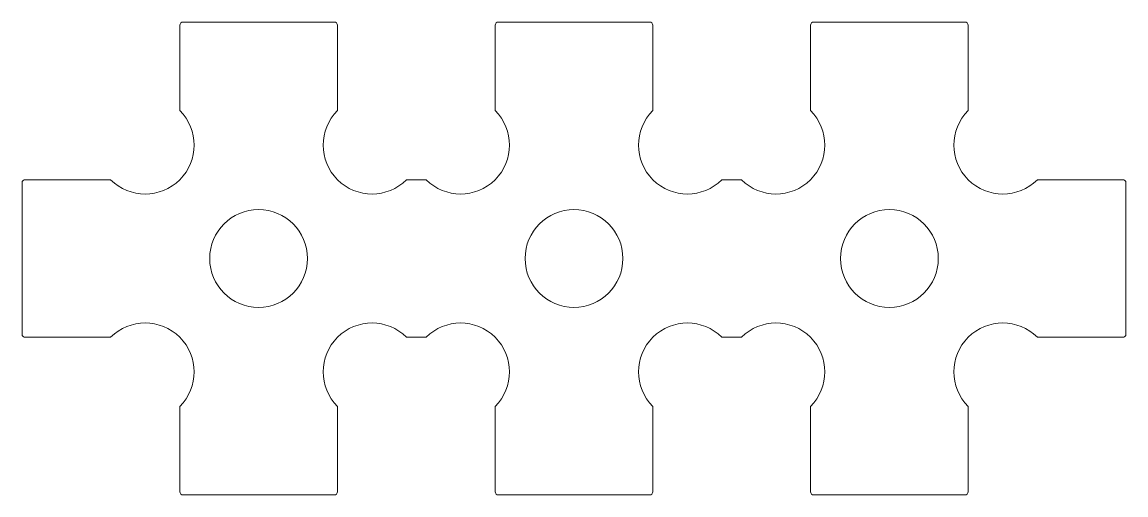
# Model space of a CAD drawing. Extents: x -17.5 to 17.5, y -7.5 to 7.5.
import ezdxf

# ---------------------------------------------------------------- set-up
doc = ezdxf.new("R2010")
doc.units = 0
doc.layers.get('0').update_dxf_attribs({"lineweight": 0})
doc.layers.add('holes', color=1, linetype='Continuous', lineweight=0)

msp = doc.modelspace()

# ---------------------------------------------------------------- linework, layer by layer
at = {"flags": 128}
msp.add_lwpolyline([(12.5, -7.4, -0.414214), (12.4, -7.5), (7.6, -7.5, -0.414214), (7.5, -7.4), (7.5, -4.692, 1), (5.308, -2.5), (4.692, -2.5, 1), (2.5, -4.692), (2.5, -7.4, -0.414214), (2.4, -7.5), (-2.4, -7.5, -0.414214), (-2.5, -7.4), (-2.5, -4.692, 1), (-4.692, -2.5), (-5.308, -2.5, 1), (-7.5, -4.692), (-7.5, -7.4, -0.414214), (-7.6, -7.5), (-12.4, -7.5, -0.414214), (-12.5, -7.4), (-12.5, -4.692, 1), (-14.692, -2.5), (-17.4, -2.5, -0.414214), (-17.5, -2.4), (-17.5, 2.4, -0.414214), (-17.4, 2.5), (-14.692, 2.5, 1), (-12.5, 4.692), (-12.5, 7.4, -0.414214), (-12.4, 7.5), (-7.6, 7.5, -0.414214), (-7.5, 7.4), (-7.5, 4.692, 1), (-5.308, 2.5), (-4.692, 2.5, 1), (-2.5, 4.692), (-2.5, 7.4, -0.414214), (-2.4, 7.5), (2.4, 7.5, -0.414214), (2.5, 7.4), (2.5, 4.692, 1), (4.692, 2.5), (5.308, 2.5, 1), (7.5, 4.692), (7.5, 7.4, -0.414214), (7.6, 7.5), (12.4, 7.5, -0.414214), (12.5, 7.4), (12.5, 4.692, 1), (14.692, 2.5), (17.4, 2.5, -0.414214), (17.5, 2.4), (17.5, -2.4, -0.414214), (17.4, -2.5), (14.692, -2.5, 1), (12.5, -4.692), (12.5, -7.4)], format="xyb", dxfattribs=at)
at = {"layer": 'holes'}
for centre in [(-10, 0), (0, 0), (10, 0)]:
    msp.add_circle(centre, 1.55, dxfattribs=at)

doc.saveas('drawing.dxf')
